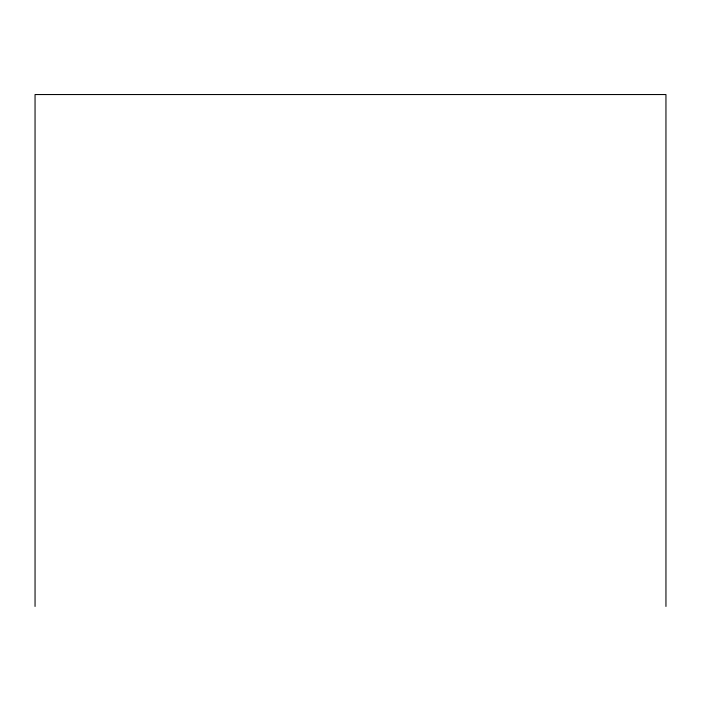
<?xml version="1.0" encoding="UTF-8"?>
<svg xmlns="http://www.w3.org/2000/svg" width="701" height="701" viewBox="0 0 701 701"><rect width="100%" height="100%" fill="white"/><g stroke="black" fill="none" stroke-linecap="round" stroke-linejoin="round"><path stroke-width="1.05" d="M665.95 606.453L665.95 94.547L35.05 94.547L35.05 606.453"/></g></svg>
